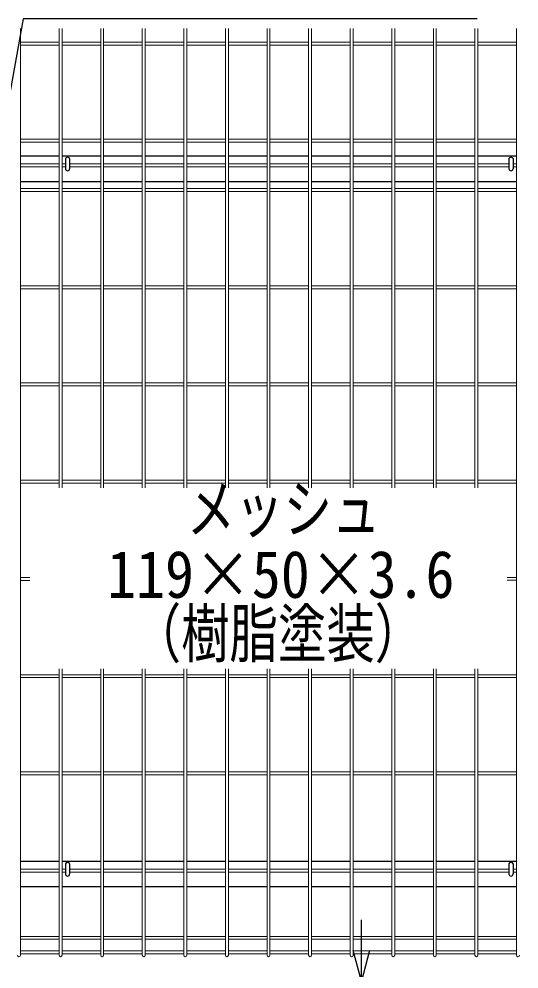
# Model space of a CAD drawing. Units: millimetres, scale not verified. Extents: x -6301 to 6301, y -4454 to 4456.
# Drawn here: x -4537 to -3926, y -680 to 479 of the extents above; entities that cross this region are included whole.
import ezdxf
from ezdxf.enums import TextEntityAlignment as Align

# ---------------------------------------------------------------- set-up
doc = ezdxf.new("R2010")
doc.units = ezdxf.units.MM
doc.header["$LTSCALE"] = 20
doc.layers.add('0-1_0', color=4, linetype='Continuous', lineweight=25)
doc.layers.add('0-4_LAYER12', color=3, linetype='Continuous', lineweight=25)
doc.styles.add('ＭＳ ゴシック', font='')
doc.styles.get('ＭＳ ゴシック').set_extended_font_data('MS Gothic')

# ---------------------------------------------------------------- blocks, each defined once
blk = doc.blocks.new('_Open30')
at = {"layer": '0-1_0', "color": 2}
blk.add_line((0, 0), (-20, 0), dxfattribs=at)
blk.add_lwpolyline([(-20, 5.36), (0, 0), (-20, -5.36)], dxfattribs=at)

msp = doc.modelspace()

# ---------------------------------------------------------------- linework, layer by layer
at = {"layer": '0-1_0', "lineweight": 15}
for p, q in [((-4535.03, 467.71), (-4535.03, -663)), ((-4487.87, 467.71), (-4487.87, -92.79)), ((-4484.27, 467.71), (-4484.27, -92.79)), ((-4437.1, 467.71), (-4437.1, -92.79)), ((-4433.5, 467.71), (-4433.5, -92.79)), ((-4386.33, 467.71), (-4386.33, -92.79)), ((-4382.73, 467.71), (-4382.73, -92.79)), ((-4335.56, 467.71), (-4335.56, -92.79)), ((-4331.96, 467.71), (-4331.96, -92.79)), ((-4284.79, 467.71), (-4284.79, -92.79)), ((-4281.19, 467.71), (-4281.19, -92.79)), ((-4234.02, 467.71), (-4234.02, -92.79)), ((-4230.42, 467.71), (-4230.42, -92.79)), ((-4183.25, 467.71), (-4183.25, -92.79)), ((-4179.65, 467.71), (-4179.65, -92.79)), ((-4132.48, 467.71), (-4132.48, -92.79)), ((-4128.88, 467.71), (-4128.88, -92.79)), ((-4081.71, 467.71), (-4081.71, -92.79)), ((-4078.11, 467.71), (-4078.11, -92.79)), ((-4030.94, 467.71), (-4030.94, -92.79)), ((-4027.34, 467.71), (-4027.34, -92.79)), ((-3980.17, 467.71), (-3980.17, -92.79)), ((-3976.57, 467.71), (-3976.57, -92.79)), ((-3929.4, 467.71), (-3929.4, -663)), ((-4487.87, 451.15), (-4535.03, 451.15)), ((-4487.87, 447.55), (-4535.03, 447.55)), ((-4437.1, 451.15), (-4484.27, 451.15)), ((-4437.1, 447.55), (-4484.27, 447.55)), ((-4386.33, 451.15), (-4433.5, 451.15)), ((-4386.33, 447.55), (-4433.5, 447.55)), ((-4335.56, 451.15), (-4382.73, 451.15)), ((-4335.56, 447.55), (-4382.73, 447.55)), ((-4284.79, 451.15), (-4331.96, 451.15)), ((-4284.79, 447.55), (-4331.96, 447.55)), ((-4234.02, 451.15), (-4281.19, 451.15)), ((-4234.02, 447.55), (-4281.19, 447.55)), ((-4183.25, 451.15), (-4230.42, 451.15)), ((-4183.25, 447.55), (-4230.42, 447.55)), ((-4132.48, 451.15), (-4179.65, 451.15)), ((-4132.48, 447.55), (-4179.65, 447.55)), ((-4081.71, 451.15), (-4128.88, 451.15)), ((-4081.71, 447.55), (-4128.88, 447.55)), ((-4030.94, 451.15), (-4078.11, 451.15)), ((-4030.94, 447.55), (-4078.11, 447.55)), ((-3980.17, 451.15), (-4027.34, 451.15)), ((-3980.17, 447.55), (-4027.34, 447.55)), ((-3929.4, 451.15), (-3976.57, 451.15)), ((-3929.4, 447.55), (-3976.57, 447.55)), ((-4487.87, 332.5), (-4535.03, 332.5)), ((-4487.87, 328.9), (-4535.03, 328.9)), ((-4437.1, 332.5), (-4484.27, 332.5)), ((-4437.1, 328.9), (-4484.27, 328.9)), ((-4386.33, 332.5), (-4433.5, 332.5)), ((-4386.33, 328.9), (-4433.5, 328.9)), ((-4335.56, 332.5), (-4382.73, 332.5)), ((-4335.56, 328.9), (-4382.73, 328.9)), ((-4284.79, 332.5), (-4331.96, 332.5)), ((-4284.79, 328.9), (-4331.96, 328.9)), ((-4234.02, 332.5), (-4281.19, 332.5)), ((-4234.02, 328.9), (-4281.19, 328.9)), ((-4183.25, 332.5), (-4230.42, 332.5)), ((-4183.25, 328.9), (-4230.42, 328.9)), ((-4132.48, 332.5), (-4179.65, 332.5)), ((-4132.48, 328.9), (-4179.65, 328.9)), ((-4081.71, 332.5), (-4128.88, 332.5)), ((-4081.71, 328.9), (-4128.88, 328.9)), ((-4030.94, 332.5), (-4078.11, 332.5)), ((-4030.94, 328.9), (-4078.11, 328.9)), ((-3980.17, 332.5), (-4027.34, 332.5)), ((-3980.17, 328.9), (-4027.34, 328.9)), ((-3929.4, 332.5), (-3976.57, 332.5)), ((-3929.4, 328.9), (-3976.57, 328.9)), ((-4487.87, 302.5), (-4535.03, 302.5)), ((-4480.18, 302.5), (-4484.27, 302.5)), ((-4437.1, 302.5), (-4474.98, 302.5)), ((-4386.33, 302.5), (-4433.5, 302.5)), ((-4335.56, 302.5), (-4382.73, 302.5)), ((-4284.79, 302.5), (-4331.96, 302.5)), ((-4234.02, 302.5), (-4281.19, 302.5)), ((-4183.25, 302.5), (-4230.42, 302.5)), ((-4132.48, 302.5), (-4179.65, 302.5)), ((-4081.71, 302.5), (-4128.88, 302.5)), ((-4030.94, 302.5), (-4078.11, 302.5)), ((-3980.17, 302.5), (-4027.34, 302.5)), ((-3938.68, 302.5), (-3976.57, 302.5)), ((-3929.4, 302.5), (-3933.48, 302.5)), ((-4487.87, 298.9), (-4535.03, 298.9)), ((-4480.18, 298.9), (-4484.27, 298.9)), ((-4437.1, 298.9), (-4474.98, 298.9)), ((-4386.33, 298.9), (-4433.5, 298.9)), ((-4335.56, 298.9), (-4382.73, 298.9)), ((-4284.79, 298.9), (-4331.96, 298.9)), ((-4234.02, 298.9), (-4281.19, 298.9)), ((-4183.25, 298.9), (-4230.42, 298.9)), ((-4132.48, 298.9), (-4179.65, 298.9)), ((-4081.71, 298.9), (-4128.88, 298.9)), ((-4030.94, 298.9), (-4078.11, 298.9)), ((-3980.17, 298.9), (-4027.34, 298.9)), ((-3938.68, 298.9), (-3976.57, 298.9)), ((-3929.4, 298.9), (-3933.48, 298.9)), ((-4487.87, 272.5), (-4535.03, 272.5)), ((-4487.87, 268.9), (-4535.03, 268.9)), ((-4437.1, 272.5), (-4484.27, 272.5)), ((-4437.1, 268.9), (-4484.27, 268.9)), ((-4386.33, 272.5), (-4433.5, 272.5)), ((-4386.33, 268.9), (-4433.5, 268.9)), ((-4335.56, 272.5), (-4382.73, 272.5)), ((-4335.56, 268.9), (-4382.73, 268.9)), ((-4284.79, 272.5), (-4331.96, 272.5)), ((-4284.79, 268.9), (-4331.96, 268.9)), ((-4234.02, 272.5), (-4281.19, 272.5)), ((-4234.02, 268.9), (-4281.19, 268.9)), ((-4183.25, 272.5), (-4230.42, 272.5)), ((-4183.25, 268.9), (-4230.42, 268.9)), ((-4132.48, 272.5), (-4179.65, 272.5)), ((-4132.48, 268.9), (-4179.65, 268.9)), ((-4081.71, 272.5), (-4128.88, 272.5)), ((-4081.71, 268.9), (-4128.88, 268.9)), ((-4030.94, 272.5), (-4078.11, 272.5)), ((-4030.94, 268.9), (-4078.11, 268.9)), ((-3980.17, 272.5), (-4027.34, 272.5)), ((-3980.17, 268.9), (-4027.34, 268.9)), ((-3929.4, 272.5), (-3976.57, 272.5)), ((-3929.4, 268.9), (-3976.57, 268.9)), ((-4487.87, 153.86), (-4535.03, 153.86)), ((-4437.1, 153.86), (-4484.27, 153.86)), ((-4386.33, 153.86), (-4433.5, 153.86)), ((-4335.56, 153.86), (-4382.73, 153.86)), ((-4284.79, 153.86), (-4331.96, 153.86)), ((-4234.02, 153.86), (-4281.19, 153.86)), ((-4183.25, 153.86), (-4230.42, 153.86)), ((-4132.48, 153.86), (-4179.65, 153.86)), ((-4081.71, 153.86), (-4128.88, 153.86)), ((-4030.94, 153.86), (-4078.11, 153.86)), ((-3980.17, 153.86), (-4027.34, 153.86)), ((-3929.4, 153.86), (-3976.57, 153.86)), ((-4487.87, 150.26), (-4535.03, 150.26)), ((-4437.1, 150.26), (-4484.27, 150.26)), ((-4386.33, 150.26), (-4433.5, 150.26)), ((-4335.56, 150.26), (-4382.73, 150.26)), ((-4284.79, 150.26), (-4331.96, 150.26)), ((-4234.02, 150.26), (-4281.19, 150.26)), ((-4183.25, 150.26), (-4230.42, 150.26)), ((-4132.48, 150.26), (-4179.65, 150.26)), ((-4081.71, 150.26), (-4128.88, 150.26)), ((-4030.94, 150.26), (-4078.11, 150.26)), ((-3980.17, 150.26), (-4027.34, 150.26)), ((-3929.4, 150.26), (-3976.57, 150.26)), ((-4487.87, 35.22), (-4535.03, 35.22)), ((-4437.1, 35.22), (-4484.27, 35.22)), ((-4386.33, 35.22), (-4433.5, 35.22)), ((-4335.56, 35.22), (-4382.73, 35.22)), ((-4284.79, 35.22), (-4331.96, 35.22)), ((-4234.02, 35.22), (-4281.19, 35.22)), ((-4183.25, 35.22), (-4230.42, 35.22)), ((-4132.48, 35.22), (-4179.65, 35.22)), ((-4081.71, 35.22), (-4128.88, 35.22)), ((-4030.94, 35.22), (-4078.11, 35.22)), ((-3980.17, 35.22), (-4027.34, 35.22)), ((-3929.4, 35.22), (-3976.57, 35.22)), ((-4487.87, 31.62), (-4535.03, 31.62)), ((-4437.1, 31.62), (-4484.27, 31.62)), ((-4386.33, 31.62), (-4433.5, 31.62)), ((-4335.56, 31.62), (-4382.73, 31.62)), ((-4284.79, 31.62), (-4331.96, 31.62)), ((-4234.02, 31.62), (-4281.19, 31.62)), ((-4183.25, 31.62), (-4230.42, 31.62)), ((-4132.48, 31.62), (-4179.65, 31.62)), ((-4081.71, 31.62), (-4128.88, 31.62)), ((-4030.94, 31.62), (-4078.11, 31.62)), ((-3980.17, 31.62), (-4027.34, 31.62)), ((-3929.4, 31.62), (-3976.57, 31.62)), ((-4487.87, -83.43), (-4535.03, -83.43)), ((-4487.87, -87.03), (-4535.03, -87.03)), ((-4437.1, -83.43), (-4484.27, -83.43)), ((-4437.1, -87.03), (-4484.27, -87.03)), ((-4386.33, -83.43), (-4433.5, -83.43)), ((-4386.33, -87.03), (-4433.5, -87.03)), ((-4335.56, -83.43), (-4382.73, -83.43)), ((-4335.56, -87.03), (-4382.73, -87.03)), ((-4284.79, -83.43), (-4331.96, -83.43)), ((-4284.79, -87.03), (-4331.96, -87.03)), ((-4234.02, -83.43), (-4281.19, -83.43)), ((-4234.02, -87.03), (-4281.19, -87.03)), ((-4183.25, -83.43), (-4230.42, -83.43)), ((-4183.25, -87.03), (-4230.42, -87.03)), ((-4132.48, -83.43), (-4179.65, -83.43)), ((-4132.48, -87.03), (-4179.65, -87.03)), ((-4081.71, -83.43), (-4128.88, -83.43)), ((-4081.71, -87.03), (-4128.88, -87.03)), ((-4030.94, -83.43), (-4078.11, -83.43)), ((-4030.94, -87.03), (-4078.11, -87.03)), ((-3980.17, -83.43), (-4027.34, -83.43)), ((-3980.17, -87.03), (-4027.34, -87.03)), ((-3929.4, -83.43), (-3976.57, -83.43)), ((-3929.4, -87.03), (-3976.57, -87.03)), ((-4535.03, -202.07), (-4523.63, -202.07)), ((-4535.03, -205.67), (-4523.63, -205.67)), ((-3929.4, -202.07), (-3940.66, -202.07)), ((-3929.4, -205.56), (-3940.66, -205.56)), ((-4487.87, -320.71), (-4535.03, -320.71)), ((-4487.87, -324.31), (-4535.03, -324.31)), ((-4487.87, -313.37), (-4487.87, -663)), ((-4484.27, -313.37), (-4484.27, -663)), ((-4437.1, -320.71), (-4484.27, -320.71)), ((-4437.1, -324.31), (-4484.27, -324.31)), ((-4437.1, -313.37), (-4437.1, -663)), ((-4433.5, -313.37), (-4433.5, -663)), ((-4386.33, -320.71), (-4433.5, -320.71)), ((-4386.33, -324.31), (-4433.5, -324.31)), ((-4386.33, -313.37), (-4386.33, -663)), ((-4382.73, -313.37), (-4382.73, -663)), ((-4335.56, -320.71), (-4382.73, -320.71)), ((-4335.56, -324.31), (-4382.73, -324.31)), ((-4335.56, -313.37), (-4335.56, -663)), ((-4331.96, -313.37), (-4331.96, -663)), ((-4284.79, -320.71), (-4331.96, -320.71)), ((-4284.79, -324.31), (-4331.96, -324.31)), ((-4284.79, -313.37), (-4284.79, -663)), ((-4281.19, -313.37), (-4281.19, -663)), ((-4234.02, -320.71), (-4281.19, -320.71)), ((-4234.02, -324.31), (-4281.19, -324.31)), ((-4234.02, -313.37), (-4234.02, -663)), ((-4230.42, -313.37), (-4230.42, -663)), ((-4183.25, -320.71), (-4230.42, -320.71)), ((-4183.25, -324.31), (-4230.42, -324.31)), ((-4183.25, -313.37), (-4183.25, -663)), ((-4179.65, -313.37), (-4179.65, -663)), ((-4132.48, -320.71), (-4179.65, -320.71)), ((-4132.48, -324.31), (-4179.65, -324.31)), ((-4132.48, -313.37), (-4132.48, -663)), ((-4128.88, -313.37), (-4128.88, -663)), ((-4081.71, -320.71), (-4128.88, -320.71)), ((-4081.71, -324.31), (-4128.88, -324.31)), ((-4081.71, -313.37), (-4081.71, -663)), ((-4078.11, -313.37), (-4078.11, -663)), ((-4030.94, -320.71), (-4078.11, -320.71)), ((-4030.94, -324.31), (-4078.11, -324.31)), ((-4030.94, -313.37), (-4030.94, -663)), ((-4027.34, -313.37), (-4027.34, -663)), ((-3980.17, -320.71), (-4027.34, -320.71)), ((-3980.17, -324.31), (-4027.34, -324.31)), ((-3980.17, -313.37), (-3980.17, -663)), ((-3976.57, -313.37), (-3976.57, -663)), ((-3929.4, -320.71), (-3976.57, -320.71)), ((-3929.4, -324.31), (-3976.57, -324.31)), ((-4487.87, -439.35), (-4535.03, -439.35)), ((-4437.1, -439.35), (-4484.27, -439.35)), ((-4386.33, -439.35), (-4433.5, -439.35)), ((-4335.56, -439.35), (-4382.73, -439.35)), ((-4284.79, -439.35), (-4331.96, -439.35)), ((-4234.02, -439.35), (-4281.19, -439.35)), ((-4183.25, -439.35), (-4230.42, -439.35)), ((-4132.48, -439.35), (-4179.65, -439.35)), ((-4081.71, -439.35), (-4128.88, -439.35)), ((-4030.94, -439.35), (-4078.11, -439.35)), ((-3980.17, -439.35), (-4027.34, -439.35)), ((-3929.4, -439.35), (-3976.57, -439.35)), ((-4487.87, -442.95), (-4535.03, -442.95)), ((-4437.1, -442.95), (-4484.27, -442.95)), ((-4386.33, -442.95), (-4433.5, -442.95)), ((-4335.56, -442.95), (-4382.73, -442.95)), ((-4284.79, -442.95), (-4331.96, -442.95)), ((-4234.02, -442.95), (-4281.19, -442.95)), ((-4183.25, -442.95), (-4230.42, -442.95)), ((-4132.48, -442.95), (-4179.65, -442.95)), ((-4081.71, -442.95), (-4128.88, -442.95)), ((-4030.94, -442.95), (-4078.11, -442.95)), ((-3980.17, -442.95), (-4027.34, -442.95)), ((-3929.4, -442.95), (-3976.57, -442.95)), ((-4487.87, -558), (-4535.03, -558)), ((-4487.87, -561.6), (-4535.03, -561.6)), ((-4480.18, -558), (-4484.27, -558)), ((-4480.18, -561.6), (-4484.27, -561.6)), ((-4437.1, -558), (-4474.98, -558)), ((-4437.1, -561.6), (-4474.98, -561.6)), ((-4386.33, -558), (-4433.5, -558)), ((-4386.33, -561.6), (-4433.5, -561.6)), ((-4335.56, -558), (-4382.73, -558)), ((-4335.56, -561.6), (-4382.73, -561.6)), ((-4284.79, -558), (-4331.96, -558)), ((-4284.79, -561.6), (-4331.96, -561.6)), ((-4234.02, -558), (-4281.19, -558)), ((-4234.02, -561.6), (-4281.19, -561.6)), ((-4183.25, -558), (-4230.42, -558)), ((-4183.25, -561.6), (-4230.42, -561.6)), ((-4132.48, -558), (-4179.65, -558)), ((-4132.48, -561.6), (-4179.65, -561.6)), ((-4081.71, -558), (-4128.88, -558)), ((-4081.71, -561.6), (-4128.88, -561.6)), ((-4030.94, -558), (-4078.11, -558)), ((-4030.94, -561.6), (-4078.11, -561.6)), ((-3980.17, -558), (-4027.34, -558)), ((-3980.17, -561.6), (-4027.34, -561.6)), ((-3938.68, -558), (-3976.57, -558)), ((-3938.68, -561.6), (-3976.57, -561.6)), ((-3929.4, -558), (-3933.48, -558)), ((-3929.4, -561.6), (-3933.48, -561.6)), ((-4487.87, -639.97), (-4535.03, -639.97)), ((-4487.87, -643.57), (-4535.03, -643.57)), ((-4437.1, -639.97), (-4484.27, -639.97)), ((-4437.1, -643.57), (-4484.27, -643.57)), ((-4386.33, -639.97), (-4433.5, -639.97)), ((-4386.33, -643.57), (-4433.5, -643.57)), ((-4335.56, -639.97), (-4382.73, -639.97)), ((-4335.56, -643.57), (-4382.73, -643.57)), ((-4284.79, -639.97), (-4331.96, -639.97)), ((-4284.79, -643.57), (-4331.96, -643.57)), ((-4234.02, -639.97), (-4281.19, -639.97)), ((-4234.02, -643.57), (-4281.19, -643.57)), ((-4183.25, -639.97), (-4230.42, -639.97)), ((-4183.25, -643.57), (-4230.42, -643.57)), ((-4132.48, -639.97), (-4179.65, -639.97)), ((-4132.48, -643.57), (-4179.65, -643.57)), ((-4081.71, -639.97), (-4128.88, -639.97)), ((-4081.71, -643.57), (-4128.88, -643.57)), ((-4030.94, -639.97), (-4078.11, -639.97)), ((-4030.94, -643.57), (-4078.11, -643.57)), ((-3980.17, -639.97), (-4027.34, -639.97)), ((-3980.17, -643.57), (-4027.34, -643.57)), ((-3929.4, -639.97), (-3976.57, -639.97)), ((-3929.4, -643.57), (-3976.57, -643.57)), ((-4487.87, -657.6), (-4535.03, -657.6)), ((-4437.1, -657.6), (-4484.27, -657.6)), ((-4386.33, -657.6), (-4433.5, -657.6)), ((-4335.56, -657.6), (-4382.73, -657.6)), ((-4284.79, -657.6), (-4331.96, -657.6)), ((-4234.02, -657.6), (-4281.19, -657.6)), ((-4183.25, -657.6), (-4230.42, -657.6)), ((-4132.48, -657.6), (-4179.65, -657.6)), ((-4081.71, -657.6), (-4128.88, -657.6)), ((-4030.94, -657.6), (-4078.11, -657.6)), ((-3980.17, -657.6), (-4027.34, -657.6)), ((-3929.4, -657.6), (-3976.57, -657.6)), ((-4487.87, -661.2), (-4535.03, -661.2)), ((-4437.1, -661.2), (-4484.27, -661.2)), ((-4386.33, -661.2), (-4433.5, -661.2)), ((-4335.56, -661.2), (-4382.73, -661.2)), ((-4284.79, -661.2), (-4331.96, -661.2)), ((-4234.02, -661.2), (-4281.19, -661.2)), ((-4183.25, -661.2), (-4230.42, -661.2)), ((-4132.48, -661.2), (-4179.65, -661.2)), ((-4081.71, -661.2), (-4128.88, -661.2)), ((-4030.94, -661.2), (-4078.11, -661.2)), ((-3980.17, -661.2), (-4027.34, -661.2)), ((-3929.4, -661.2), (-3976.57, -661.2))]:
    msp.add_line(p, q, dxfattribs=at)
at = {"layer": '0-1_0', "color": 7}
for p, q in [((-4535.03, 312.2), (-4487.87, 312.2)), ((-4484.27, 312.2), (-4437.1, 312.2)), ((-4480.18, 308.98), (-4480.18, 296.7)), ((-4474.98, 308.98), (-4474.98, 296.7)), ((-4433.5, 312.2), (-4386.33, 312.2)), ((-4382.73, 312.2), (-4335.56, 312.2)), ((-4331.96, 312.2), (-4284.79, 312.2)), ((-4281.19, 312.2), (-4234.02, 312.2)), ((-4230.42, 312.2), (-4183.25, 312.2)), ((-4179.65, 312.2), (-4132.48, 312.2)), ((-4128.88, 312.2), (-4081.71, 312.2)), ((-4078.11, 312.2), (-4030.94, 312.2)), ((-4027.34, 312.2), (-3980.17, 312.2)), ((-3976.57, 312.2), (-3929.4, 312.2)), ((-3938.68, 308.98), (-3938.68, 296.7)), ((-3933.48, 308.98), (-3933.48, 296.7)), ((-4535.03, 281.2), (-4487.87, 281.2)), ((-4484.27, 281.2), (-4437.1, 281.2)), ((-4433.5, 281.2), (-4386.33, 281.2)), ((-4382.73, 281.2), (-4335.56, 281.2)), ((-4331.96, 281.2), (-4284.79, 281.2)), ((-4281.19, 281.2), (-4234.02, 281.2)), ((-4230.42, 281.2), (-4183.25, 281.2)), ((-4179.65, 281.2), (-4132.48, 281.2)), ((-4128.88, 281.2), (-4081.71, 281.2)), ((-4078.11, 281.2), (-4030.94, 281.2)), ((-4027.34, 281.2), (-3980.17, 281.2)), ((-3976.57, 281.2), (-3929.4, 281.2)), ((-4535.03, -548.3), (-4487.87, -548.3)), ((-4484.27, -548.3), (-4437.1, -548.3)), ((-4480.18, -551.52), (-4480.18, -563.8)), ((-4474.98, -551.52), (-4474.98, -563.8)), ((-4433.5, -548.3), (-4386.33, -548.3)), ((-4382.73, -548.3), (-4335.56, -548.3)), ((-4331.96, -548.3), (-4284.79, -548.3)), ((-4281.19, -548.3), (-4234.02, -548.3)), ((-4230.42, -548.3), (-4183.25, -548.3)), ((-4179.65, -548.3), (-4132.48, -548.3)), ((-4128.88, -548.3), (-4081.71, -548.3)), ((-4078.11, -548.3), (-4030.94, -548.3)), ((-4027.34, -548.3), (-3980.17, -548.3)), ((-3976.57, -548.3), (-3929.4, -548.3)), ((-3938.68, -551.52), (-3938.68, -563.8)), ((-3933.48, -551.52), (-3933.48, -563.8)), ((-4535.03, -579.3), (-4487.87, -579.3)), ((-4484.27, -579.3), (-4437.1, -579.3)), ((-4433.5, -579.3), (-4386.33, -579.3)), ((-4382.73, -579.3), (-4335.56, -579.3)), ((-4331.96, -579.3), (-4284.79, -579.3)), ((-4281.19, -579.3), (-4234.02, -579.3)), ((-4230.42, -579.3), (-4183.25, -579.3)), ((-4179.65, -579.3), (-4132.48, -579.3)), ((-4128.88, -579.3), (-4081.71, -579.3)), ((-4078.11, -579.3), (-4030.94, -579.3)), ((-4027.34, -579.3), (-3980.17, -579.3)), ((-3976.57, -579.3), (-3929.4, -579.3))]:
    msp.add_line(p, q, dxfattribs=at)
at = {"layer": '0-1_0', "color": 2}
msp.add_line((-4118.83, -657.3), (-4118.83, -619.8), dxfattribs=at)
at = {"layer": '0-1_0', "color": 7}
for centre in [(-4477.58, 296.7), (-3936.08, 296.7), (-4477.58, -563.8), (-3936.08, -563.8)]:
    msp.add_arc(centre, 2.6, 180, 0, dxfattribs=at)
at = {"layer": '0-1_0', "lineweight": 15}
for centre in [(-4536.83, -663), (-4486.07, -663), (-4435.3, -663), (-4384.53, -663), (-4333.76, -663), (-4282.99, -663), (-4232.22, -663), (-4181.45, -663), (-4130.68, -663), (-4079.91, -663), (-4029.14, -663), (-3978.37, -663), (-3927.6, -663)]:
    msp.add_arc(centre, 1.8, 180, 0, dxfattribs=at)
at = {"layer": '0-1_0', "color": 7}
for centre in [(-4477.58, 308.98), (-3936.08, 308.98), (-4477.58, -551.52), (-3936.08, -551.52)]:
    msp.add_ellipse(centre, major_axis=(-2.6, 0), ratio=0.601815, start_param=3.1415927, end_param=6.2831853, dxfattribs=at)
at = {"layer": '0-4_LAYER12', "color": 7}
msp.add_lwpolyline([(-3977.45, 479.32), (-4531.78, 479.32), (-4561.84, 314.16)], dxfattribs=at)

# ---------------------------------------------------------------- block references
at = {"layer": '0-1_0', "xscale": 1.875, "yscale": 1.875, "rotation": 270}
msp.add_blockref('_Open30', (-4118.83, -694.8), dxfattribs=at)

# ---------------------------------------------------------------- texts
at = {"layer": '0-4_LAYER12', "style": 'ＭＳ ゴシック'}
for s, height, width, p in [('メッシュ', 57.77, 0.75, (-4332.02, -164.65)), ('119×50×3.6', 57.73, 0.9, (-4429.26, -244.28)), ('（樹脂塗装）', 57.77, 0.75, (-4397.95, -316.69))]:
    msp.add_text(s, height=height, dxfattribs=dict(at, width=width)).set_placement(p, align=Align.BOTTOM_LEFT)

doc.saveas('drawing.dxf')
